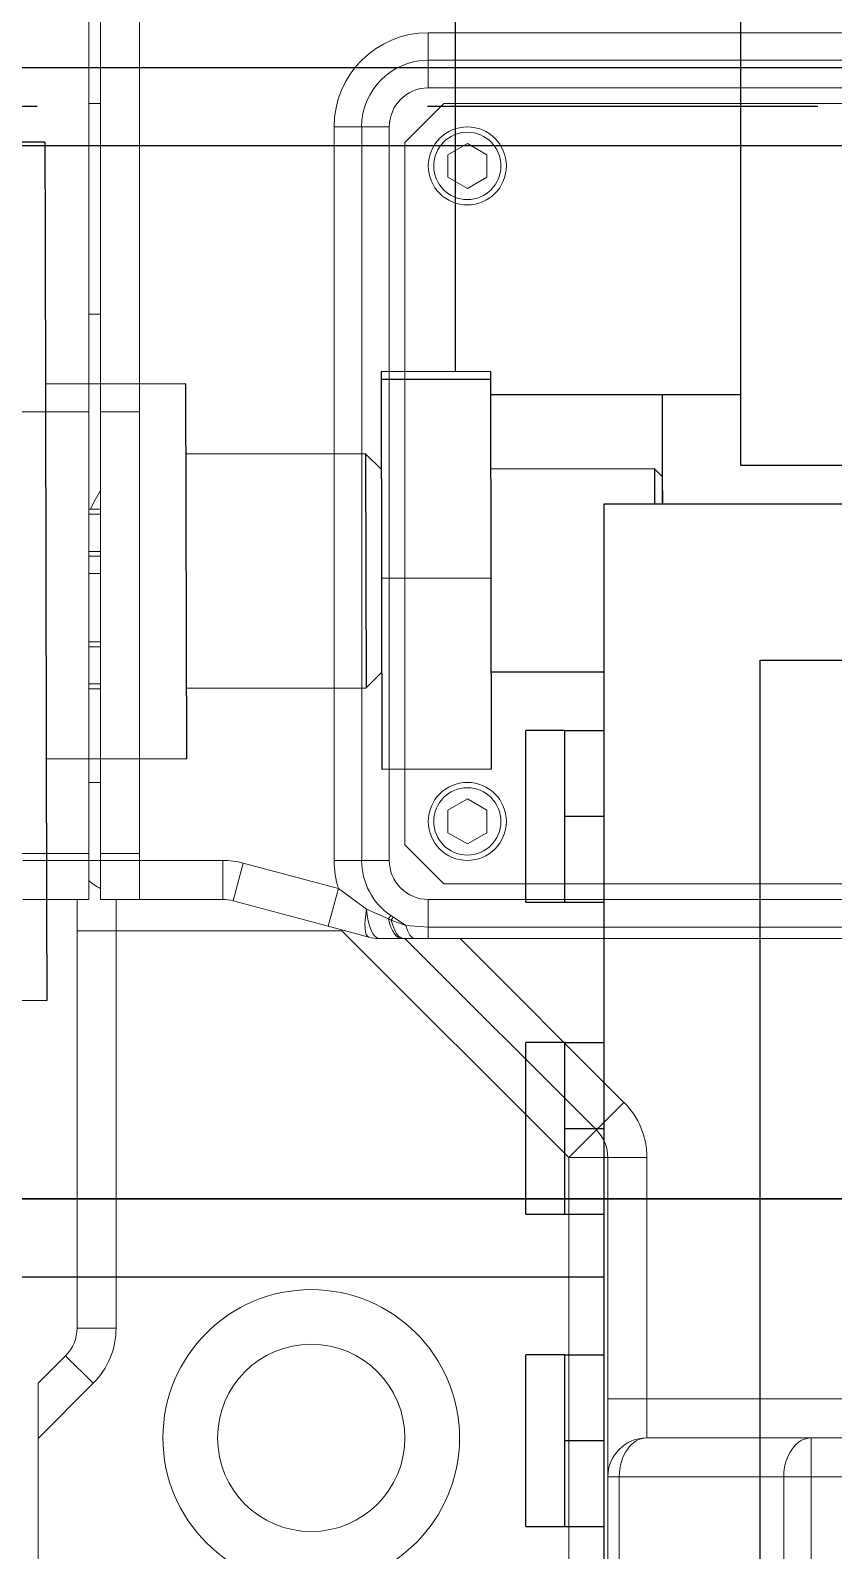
# Model space of a CAD drawing. Header units: millimetres. Extents: x 10462777 to 22643323, y 453826 to 1389191.
# Drawn here: x 11308064.8 to 11308167.7, y 596676.7 to 596871.5 of the extents above; entities that cross this region are included whole.
import ezdxf

# ---------------------------------------------------------------- set-up
doc = ezdxf.new("R2010")
doc.units = ezdxf.units.MM
doc.header["$LTSCALE"] = 200
doc.header["$MEASUREMENT"] = 0
for name, pattern in [('CENTER', [2, 1.25, -0.25, 0.25, -0.25]), ('CENTER2', [1.125, 0.75, -0.125, 0.125, -0.125]), ('DASHED', [3.5, 2, -1.5]), ('PHANTOM', [2.5, 1.25, -0.25, 0.25, -0.25, 0.25, -0.25])]:
    doc.linetypes.add(name, pattern=pattern)
doc.layers.get('0').update_dxf_attribs({"linetype": 'CONTINUOUS'})
for name, color, linetype in [('1', 1, 'CENTER'), ('2', 2, 'CONTINUOUS'), ('205', 4, 'CONTINUOUS'), ('DV1_DEFAULT', 7, 'CONTINUOUS')]:
    doc.layers.add(name, color=color, linetype=linetype)
doc.layers.add('LAYOUT', color=8, linetype='CONTINUOUS', lineweight=25)
doc.layers.add('TOP$23', color=7, linetype='CONTINUOUS', true_color=0xffffff)

# ---------------------------------------------------------------- blocks, each defined once
blk = doc.blocks.new('r710ic')
at = {"layer": 'DV1_DEFAULT', "color": 7, "linetype": 'Continuous', "lineweight": 0}
for p, q in [((271982.85, 104526.13), (271982.85, 104501.13)), ((271926.28, 104501.13), (271926.28, 104514.73)), ((271920.37, 104501.13), (271920.37, 104509.58)), ((271925.37, 104509.58), (271925.37, 104501.13)), ((271851.3, 104507.63), (271820.49, 104507.63)), ((271858.37, 104500.56), (271851.3, 104507.63)), ((271851.3, 104507.63), (271858.37, 104507.63)), ((271858.37, 104507.63), (271861.9, 104504.09)), ((271861.9, 104504.09), (271858.37, 104500.56)), ((271865.44, 104497.63), (271865.44, 104502.63)), ((271865.44, 104502.63), (271916.37, 104502.63)), ((271916.37, 104497.63), (271916.37, 104502.63)), ((271916.37, 104502.63), (271920.37, 104502.63)), ((271925.37, 104501.13), (271920.37, 104501.13)), ((271925.37, 104501.13), (271925.37, 104499.63)), ((271925.37, 104501.13), (271926.28, 104501.13)), ((271982.85, 104501.13), (271926.28, 104501.13)), ((271935.37, 104499.63), (271935.37, 104501.13)), ((271947.37, 104501.13), (271947.37, 104499.63)), ((271947.98, 104499.63), (271947.98, 104501.13)), ((271952.75, 104499.63), (271952.75, 104501.13)), ((271953.37, 104499.63), (271953.37, 104501.13)), ((271962.15, 104499.63), (271962.15, 104501.13)), ((271964.37, 104501.13), (271964.37, 104499.63)), ((271964.98, 104499.63), (271964.98, 104501.13)), ((271969.75, 104499.63), (271969.75, 104501.13)), ((271970.37, 104499.63), (271970.37, 104501.13)), ((271982.85, 104501.13), (272103.33, 104501.13)), ((271995.37, 104499.63), (271995.37, 104501.13)), ((272022.37, 104499.63), (272022.37, 104501.13)), ((271920.37, 104494.63), (271920.37, 104499.63)), ((271920.37, 104499.63), (271925.37, 104499.63)), ((271925.37, 104499.63), (271925.37, 104494.63)), ((271925.37, 104499.63), (271926.28, 104499.63)), ((271926.28, 104494.63), (271926.28, 104499.63)), ((271926.28, 104499.63), (271982.85, 104499.63)), ((271982.85, 104499.63), (271982.85, 104494.63)), ((272103.33, 104499.63), (271982.85, 104499.63)), ((271916.37, 104497.63), (271865.44, 104497.63)), ((271916.37, 104497.63), (271920.37, 104497.63)), ((271916.37, 104468.7), (271916.37, 104497.63)), ((271920.37, 104483.95), (271920.37, 104494.63)), ((271920.37, 104494.63), (271925.37, 104494.63)), ((271925.37, 104494.63), (271920.37, 104494.63)), ((271925.37, 104494.63), (271926.28, 104494.63)), ((271925.37, 104494.63), (271925.37, 104483.95)), ((271925.37, 104494.63), (271926.28, 104494.63)), ((271982.85, 104494.63), (271926.28, 104494.63)), ((271982.85, 104494.63), (272103.33, 104494.63)), ((271925.37, 104483.95), (271920.37, 104483.95)), ((271916.93, 104470.44), (271920.2, 104482.65)), ((271925.03, 104481.36), (271920.2, 104482.65)), ((271925.03, 104481.36), (271921.76, 104469.15)), ((271915.54, 104465.26), (271916.93, 104470.44)), ((271921.76, 104469.15), (271916.93, 104470.44)), ((271887.3, 104439.63), (271916.37, 104468.7)), ((271921.76, 104469.15), (271919.13, 104465.54)), ((271925.37, 104469.7), (271925.37, 104466.16)), ((271925.37, 104469.7), (272019.37, 104469.7)), ((272019.37, 104469.7), (272019.37, 104466.16)), ((272019.37, 104466.16), (271925.37, 104466.16)), ((271925.37, 104462.63), (271925.37, 104466.16)), ((272019.37, 104466.16), (272019.37, 104462.63)), ((271915.37, 104461.03), (271915.37, 104463.97)), ((271919.13, 104465.54), (271917.88, 104462.72)), ((271917.73, 104462.37), (271917.03, 104460.52)), ((271918.1, 104462.11), (271917.03, 104460.52)), ((271917.88, 104462.72), (271917.73, 104462.37)), ((271917.88, 104462.72), (271918.31, 104462.43)), ((271918.31, 104462.43), (271918.1, 104462.11)), ((271925.37, 104462.63), (272019.37, 104462.63)), ((271890.83, 104436.09), (271915.37, 104460.63)), ((271915.37, 104460.77), (271915.37, 104461.03)), ((271915.37, 104459.36), (271915.37, 104460.77)), ((271917.03, 104460.52), (271916.83, 104457.63)), ((271927.37, 104460.63), (271922.37, 104455.63)), ((272017.37, 104460.63), (271927.37, 104460.63)), ((272022.37, 104455.63), (272017.37, 104460.63)), ((271915.37, 104457.63), (271915.37, 104459.36)), ((271916.83, 104457.63), (271915.37, 104457.63)), ((271915.37, 104337.63), (271915.37, 104457.63)), ((271920.37, 104457.63), (271916.83, 104457.63)), ((271916.83, 104457.63), (271916.83, 104337.63)), ((271920.37, 104337.63), (271920.37, 104457.63)), ((272027.9, 104457.63), (272024.37, 104457.63)), ((272024.37, 104457.63), (272024.37, 104337.63)), ((272027.9, 104337.63), (272027.9, 104457.63)), ((272031.44, 104457.63), (272027.9, 104457.63)), ((272031.44, 104457.63), (272031.44, 104337.63)), ((271922.37, 104455.63), (271922.37, 104339.63)), ((271928.92, 104455.13), (271927.48, 104452.63)), ((271931.81, 104455.13), (271928.92, 104455.13)), ((271933.25, 104452.63), (271931.81, 104455.13)), ((272012.92, 104455.13), (272011.48, 104452.63)), ((272015.81, 104455.13), (272012.92, 104455.13)), ((272017.25, 104452.63), (272015.81, 104455.13)), ((272022.37, 104339.63), (272022.37, 104455.63)), ((271915.37, 104453.56), (271894.37, 104432.56)), ((271927.48, 104452.63), (271928.92, 104450.13)), ((271931.81, 104450.13), (271933.25, 104452.63)), ((272011.48, 104452.63), (272012.92, 104450.13)), ((272015.81, 104450.13), (272017.25, 104452.63)), ((271928.92, 104450.13), (271931.81, 104450.13)), ((272012.92, 104450.13), (272015.81, 104450.13)), ((271818.37, 104439.63), (271887.3, 104439.63)), ((271887.3, 104439.63), (271890.83, 104436.09)), ((271887.3, 104439.63), (271887.3, 104434.63)), ((271894.37, 104432.56), (271890.83, 104436.09)), ((271756.37, 104434.63), (271846.37, 104434.63)), ((271846.37, 104433.16), (271756.37, 104433.16)), ((271846.37, 104433.16), (271846.37, 104434.63)), ((271856.37, 104434.63), (271846.37, 104434.63)), ((271846.37, 104412.09), (271846.37, 104433.16)), ((271856.37, 104429.63), (271856.37, 104434.63)), ((271856.37, 104434.63), (271887.3, 104434.63)), ((271887.3, 104429.63), (271887.3, 104434.63)), ((271856.37, 104429.63), (271851.37, 104429.63)), ((271851.37, 104429.63), (271851.37, 104408.56)), ((271887.3, 104429.63), (271856.37, 104429.63)), ((271856.37, 104429.63), (271856.37, 104338.19)), ((271731.37, 104412.09), (271846.37, 104412.09)), ((271846.37, 104412.09), (271846.37, 104408.56)), ((271846.37, 104408.56), (271731.37, 104408.56)), ((271851.37, 104408.56), (271846.37, 104408.56)), ((271846.37, 104318.33), (271846.37, 104408.56)), ((271851.37, 104408.56), (271851.37, 104328.9))]:
    blk.add_line(p, q, dxfattribs=at)
at = {"layer": 'DV1_DEFAULT', "color": 3, "linetype": 'CENTER2', "lineweight": 0}
blk.add_circle((272041.37, 104232.63), 367.64, dxfattribs=at)
at = {"layer": 'DV1_DEFAULT', "color": 7, "linetype": 'Continuous', "lineweight": 0}
for centre, radius in [((271851.37, 104472.63), 19), ((271851.37, 104472.63), 12), ((271930.37, 104452.63), 5), ((271930.37, 104452.63), 4.31), ((272014.37, 104452.63), 5), ((272014.37, 104452.63), 4.31)]:
    blk.add_circle(centre, radius, dxfattribs=at)
for centre, radius, start, end in [((271865.44, 104507.63), 5, 225, 270), ((271926.37, 104497.63), 5, 135.573, 156.4218), ((271865.44, 104507.63), 10, 225, 270), ((271915.37, 104483.95), 5, 345, 0), ((271915.37, 104483.95), 10, 345, 0), ((271925.37, 104457.63), 12.07, 90, 107.4168), ((272019.37, 104457.63), 12.07, 0, 90), ((271925.37, 104457.63), 8.54, 90, 145.7667), ((272019.37, 104457.63), 8.54, 0, 90), ((271920.37, 104463.97), 5, 165, 180), ((271925.37, 104457.63), 5, 90, 180), ((272019.37, 104457.63), 5, 0, 90), ((271887.3, 104439.63), 5, 270, 315), ((271846.37, 104429.63), 5, 0, 90), ((271887.3, 104439.63), 10, 270, 315)]:
    blk.add_arc(centre, radius, start, end, dxfattribs=at)
for centre, major_axis, ratio, start_param, end_param in [((271962.15, 104487.63), (-17.68, 0), 0.848528, 4.068888, 4.229196), ((271920.37, 104463.97), (4.83, -1.29), 0.252311, 1.896674, 3.141593), ((271920.37, 104463.97), (5, 0), 0.323809, 1.820757, 3.141593), ((271920.37, 104461.03), (5, 0), 0.390746, 2.092064, 3.141593), ((271920.37, 104460.77), (5, 0), 0.376295, 2.127065, 3.141593), ((271915.09, 104463.97), (4.17, -2.76), 0.030919, 0.785877, 0.906238), ((271920.37, 104459.36), (5, 0), 0.311004, 2.302551, 3.141593), ((271846.37, 104429.63), (-5, 0), 0.707107, 3.141593, 4.712389), ((271846.37, 104408.56), (-5, 0), 0.707107, 3.141593, 4.712389)]:
    blk.add_ellipse(centre, major_axis=major_axis, ratio=ratio, start_param=start_param, end_param=end_param, dxfattribs=at)
at = {"layer": 'LAYOUT', "color": 3}
blk.add_circle((272041.37, 104232.63), 2050.12, dxfattribs=at)
blk = doc.blocks.new('A$C7DA30AB0')
at = {"layer": 'LAYOUT', "color": 6, "linetype": 'PHANTOM'}
blk.add_circle((3030.45, 3025.99, 0), 2693.02, dxfattribs=at)

msp = doc.modelspace()

# ---------------------------------------------------------------- linework, layer by layer
at = {"layer": '1', "color": 252, "linetype": 'Continuous'}
msp.add_line((11308145.78076, 596810.76893, 0), (11308145.78076, 596824.76913, 0), dxfattribs=at)
at = {"layer": '1', "color": 124, "linetype": 'Continuous'}
for p, q in [((11308145.6081, 596814.47122, 0), (11308145.78686, 596814.47122, 0)), ((11308059.6357, 596711.76752, 0), (11308138.29059, 596711.76752, 0))]:
    msp.add_line(p, q, dxfattribs=at)
at = {"layer": '2', "color": 172, "linetype": 'Continuous'}
for p, q in [((11308025.77906, 596721.76767, 0), (11308193.86761, 596721.76767, 0)), ((11308025.77906, 596721.76767, 0), (11308137.69449, 596721.76767, 0)), ((11308305.78304, 596721.76767, 0), (11308137.69449, 596721.76767, 0))]:
    msp.add_line(p, q, dxfattribs=at)
at = {"layer": '2', "color": 95, "linetype": 'Continuous'}
for p, q in [((11308129.61725, 596721.76767, 0), (11308028.58987, 596721.76767, 0)), ((11308055.77948, 596721.76767, 0), (11308174.75523, 596721.76767, 0)), ((11308156.80687, 596721.76767, 0), (11308129.61725, 596721.76767, 0)), ((11308275.78261, 596721.76767, 0), (11308156.80687, 596721.76767, 0))]:
    msp.add_line(p, q, dxfattribs=at)
at = {"layer": '205', "color": 252, "linetype": 'Continuous'}
for p, q in [((11308155.78091, 596925.77056, 0), (11308155.78091, 596815.769, 0)), ((11308119.28039, 596827.74261, 0), (11308119.28039, 596874.76984, 0)), ((11308066.66364, 596857.14991, 0), (11308034.66325, 596857.08265, 0)), ((11308066.66364, 596857.14991, 0), (11308066.68886, 596845.14977, 0)), ((11308066.68886, 596845.14977, 0), (11308066.86962, 596759.14874, 0)), ((11308123.72636, 596827.75142, 0), (11308109.7262, 596827.72199, 0)), ((11308109.7262, 596827.72199, 0), (11308109.72828, 596826.72824, 0)), ((11308123.72845, 596826.75767, 0), (11308109.72828, 596826.72824, 0)), ((11308109.72828, 596826.72824, 0), (11308109.78185, 596801.24589, 0)), ((11308123.72636, 596827.75142, 0), (11308123.72845, 596826.75767, 0)), ((11308123.72845, 596826.75767, 0), (11308123.78201, 596801.27531, 0)), ((11308084.72901, 596826.18737, 0), (11308066.7288, 596826.14954, 0)), ((11308084.8299, 596778.1868, 0), (11308084.72901, 596826.18737, 0)), ((11308155.78286, 596824.76913, 0), (11308123.73358, 596824.76913, 0)), ((11308107.7482, 596817.23561, 0), (11308084.74793, 596817.18727, 0)), ((11308109.75243, 596815.23979, 0), (11308107.7482, 596817.23561, 0)), ((11308107.7482, 596817.23561, 0), (11308107.81126, 596787.23525, 0)), ((11308144.75285, 596815.31336, 0), (11308123.75315, 596815.26922, 0)), ((11308145.75497, 596814.31545, 0), (11308144.75285, 596815.31336, 0)), ((11308144.75285, 596815.31336, 0), (11308144.7624, 596810.76874, 0)), ((11308155.78091, 596815.769, 0), (11308181.94378, 596815.769, 0)), ((11308145.75497, 596814.31545, 0), (11308145.76242, 596810.76814, 0)), ((11308138.28066, 596810.76893, 0), (11308138.28066, 596560.76538, 0)), ((11308191.59423, 596810.76893, 0), (11308138.28066, 596810.76893, 0)), ((11308123.78201, 596801.27531, 0), (11308109.78185, 596801.24589, 0)), ((11308109.78185, 596801.24589, 0), (11308109.83332, 596776.75728, 0)), ((11308123.78201, 596801.27531, 0), (11308123.83349, 596776.78671, 0)), ((11308158.28094, 596790.76865, 0), (11308518.28605, 596790.76865, 0)), ((11308158.28094, 596560.76538, 0), (11308158.28094, 596790.76865, 0)), ((11308107.81126, 596787.23525, 0), (11308109.80708, 596789.23948, 0)), ((11308123.80725, 596789.26891, 0), (11308138.28047, 596789.29933, 0)), ((11308084.81099, 596787.18691, 0), (11308107.81126, 596787.23525, 0)), ((11308133.28059, 596781.76852, 0), (11308128.28051, 596781.76852, 0)), ((11308128.28051, 596770.76836, 0), (11308128.28051, 596781.76852, 0)), ((11308133.28059, 596776.26844, 0), (11308133.28059, 596781.76852, 0)), ((11308133.28059, 596781.76852, 0), (11308138.28066, 596781.76852, 0)), ((11308066.82969, 596778.14896, 0), (11308084.8299, 596778.1868, 0)), ((11308123.83349, 596776.78671, 0), (11308109.83332, 596776.75728, 0)), ((11308133.28059, 596770.76836, 0), (11308133.28059, 596776.26844, 0)), ((11308128.28051, 596759.76821, 0), (11308128.28051, 596770.76836, 0)), ((11308133.28059, 596765.26828, 0), (11308133.28059, 596770.76836, 0)), ((11308133.28059, 596770.76836, 0), (11308138.28066, 596770.76836, 0)), ((11308133.28059, 596759.76821, 0), (11308133.28059, 596765.26828, 0)), ((11308066.86962, 596759.14874, 0), (11308066.89485, 596747.14859, 0)), ((11308128.28051, 596759.76821, 0), (11308133.28059, 596759.76821, 0)), ((11308133.28059, 596759.76821, 0), (11308138.28066, 596759.76821, 0)), ((11308066.89485, 596747.14859, 0), (11308034.89446, 596747.08133, 0)), ((11308133.28059, 596741.76795, 0), (11308128.28051, 596741.76795, 0)), ((11308128.28051, 596730.76779, 0), (11308128.28051, 596741.76795, 0)), ((11308133.28059, 596736.26787, 0), (11308133.28059, 596741.76795, 0)), ((11308133.28059, 596741.76795, 0), (11308138.28066, 596741.76795, 0)), ((11308133.28059, 596730.76779, 0), (11308133.28059, 596736.26787, 0)), ((11308128.28051, 596719.76764, 0), (11308128.28051, 596730.76779, 0)), ((11308133.28059, 596725.26772, 0), (11308133.28059, 596730.76779, 0)), ((11308133.28059, 596730.76779, 0), (11308138.28066, 596730.76779, 0)), ((11308133.28059, 596719.76764, 0), (11308133.28059, 596725.26772, 0)), ((11308128.28051, 596719.76764, 0), (11308133.28059, 596719.76764, 0)), ((11308133.28059, 596719.76764, 0), (11308138.28066, 596719.76764, 0)), ((11308133.28059, 596701.76738, 0), (11308128.28051, 596701.76738, 0)), ((11308128.28051, 596690.76723, 0), (11308128.28051, 596701.76738, 0)), ((11308133.28059, 596696.2673, 0), (11308133.28059, 596701.76738, 0)), ((11308133.28059, 596701.76738, 0), (11308138.28066, 596701.76738, 0)), ((11308133.28059, 596690.76723, 0), (11308133.28059, 596696.2673, 0)), ((11308128.28051, 596679.76707, 0), (11308128.28051, 596690.76723, 0)), ((11308133.28059, 596690.76723, 0), (11308138.28066, 596690.76723, 0)), ((11308133.28059, 596685.26715, 0), (11308133.28059, 596690.76723, 0)), ((11308133.28059, 596679.76707, 0), (11308133.28059, 596685.26715, 0)), ((11308128.28051, 596679.76707, 0), (11308133.28059, 596679.76707, 0)), ((11308133.28059, 596679.76707, 0), (11308138.28066, 596679.76707, 0))]:
    msp.add_line(p, q, dxfattribs=at)
at = {"layer": 'TOP$23', "linetype": 'DASHED'}
for p, q in [((11307971.66913, 596866.71124), (11308715.66913, 596866.71124)), ((11307971.66913, 596856.71124), (11308715.66913, 596856.71124))]:
    msp.add_line(p, q, dxfattribs=at)
at = {"layer": 'TOP$23', "linetype": 'CENTER'}
msp.add_line((11308865.66913, 596861.71124), (11307821.66913, 596861.71124), dxfattribs=at)

# ---------------------------------------------------------------- block references
at = {"ltscale": 10, "rotation": 180}
msp.add_blockref('A$C7DA30AB0', (11313764.24811, 600747.76955, 0), dxfattribs=at)
at = {"layer": 'LAYOUT', "color": 2, "rotation": 89.99999999999999}
msp.add_blockref('r710ic', (11412573.40786, 324839.74027, 0), dxfattribs=at)

doc.saveas('drawing.dxf')
